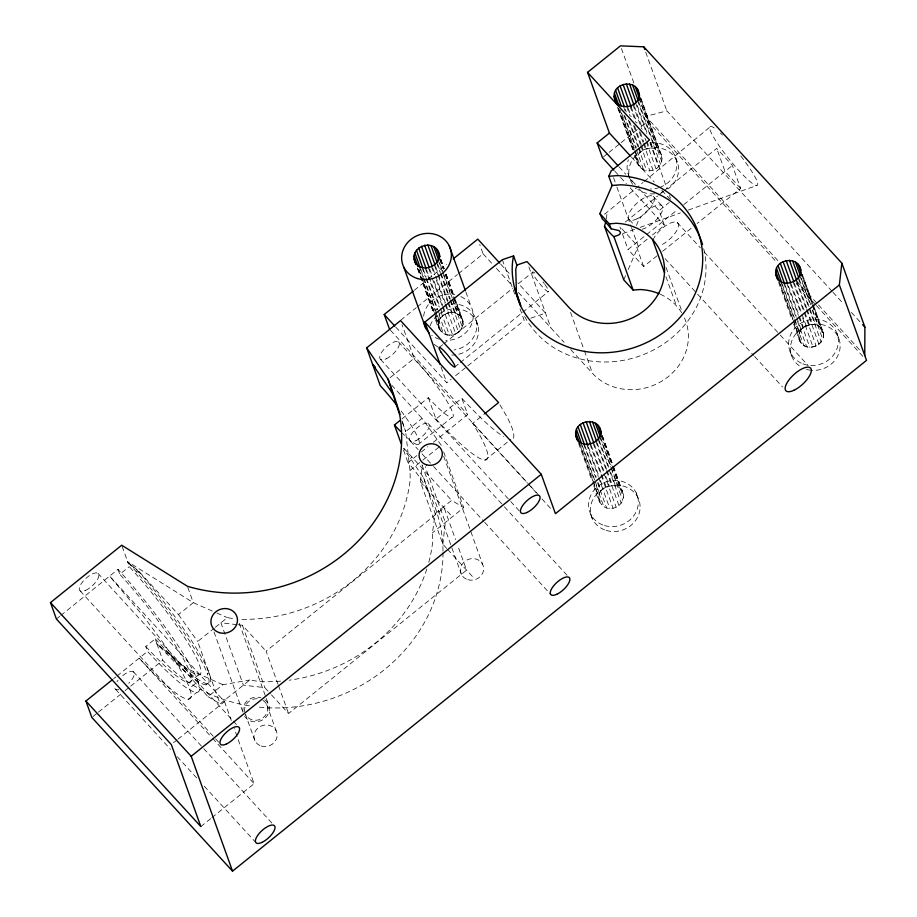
<?xml version="1.0" encoding="UTF-8"?>
<svg xmlns="http://www.w3.org/2000/svg" width="917" height="917" viewBox="0 0 917 917"><rect width="100%" height="100%" fill="white"/><g stroke="black" fill="none" stroke-linecap="round" stroke-linejoin="round"><path stroke-width="0.69" stroke-dasharray="4.58 3.44" d="M823.443 333.329C825.117 344.781 809.275 351.933 801.481 343.611L798.867 338.293C797.194 326.842 813.035 319.701 820.83 328.011L823.443 333.329L802.329 274.676M446.648 548.366L442.854 544.217L420.41 481.872L422.267 465.538M442.854 544.217L445.341 522.438L425.282 466.719M637.647 163.237C632.719 147.981 659.919 141.207 661.868 157.426C662.796 163.868 657.18 169.932 650.921 170.654C641.717 172.728 635.848 163.1 634.77 155.237M428.801 562.281A159.191 144.737 -19.8 0 0 432.675 541.89L432.434 532.834L435.197 513.635L423.562 477.688L403.618 448.528M606.515 219.083L606.951 213.558L606.16 213.065L604.739 214.154L642.977 182.494M439.369 329.1C432.171 313.923 459.875 304.719 463.028 321.294C464.071 327.782 458.901 333.857 452.666 335.072C441.776 337.616 436.515 325.684 435.002 316.984M599.741 502.287C592.554 487.11 620.259 477.906 623.411 494.481C624.443 500.969 619.284 507.044 613.049 508.259C598.171 511.147 596.256 491.753 592.588 482.113M799.784 341.135C793.629 327.61 815.878 317.465 822.526 330.487C828.681 344.013 806.433 354.157 799.784 341.135L792.586 321.133M623.743 279.834L625.979 274.687M628.214 269.541L638.278 246.398L648.09 238.5M644.078 181.589L710.721 126.397M166.63 653.764L168.12 652.549L174.872 659.575A104.733 15.486 51.1 0 0 208.893 672.7L207.414 673.892A104.733 15.486 51.1 0 1 173.393 660.767L156.899 643.86L155.26 638.828L145.769 646.474L147.545 651.402A104.733 15.486 51.1 0 0 197.923 681.537L189.532 688.289M414.289 290.265L426.543 280.396M427.666 279.502L446.602 264.245M400.66 320.239L416.249 307.676M417.361 306.782L457.468 274.47M458.58 273.575L483.087 253.837L479.717 244.472M603.569 156.784L607.971 153.231M609.071 152.337L620.087 143.465M621.199 142.582L639.928 127.486M641.029 126.603L647.631 121.273L776.848 262.411M56.384 619.009L59.708 616.327M60.82 615.433L118.006 569.365A104.733 15.486 51.1 0 1 197.923 681.537M155.26 638.828A92.159 13.629 51.1 0 0 199.597 665.352A92.159 13.629 51.1 0 0 129.274 566.637L127.623 561.617L193.304 602.664L215.552 612.453M145.769 646.474A92.159 13.629 51.1 0 0 190.106 672.998A92.159 13.629 51.1 0 0 119.783 574.283L129.274 566.637M390.092 377.689L414.14 358.329L402.001 324.629M439.381 347.36L442.716 344.677M443.839 343.772L512.901 288.144M518.46 283.651L532.949 271.994M625.348 222.017L657.672 195.986M658.784 195.092L663.243 191.493M664.355 190.598L716.739 148.405L732.374 165.473L740.638 188.444L697.172 223.461M454.694 367.075L459.142 363.487M460.265 362.593L521.521 313.236M522.644 312.342L548.263 291.698M652.457 234.993L664.458 225.341L659.117 210.612L669.146 202.531M402.082 418.828L428.308 397.703A50.275 7.428 51.1 0 0 452.494 412.169A50.275 7.428 51.1 0 0 414.14 358.329M395.766 327.105L446.762 382.802L451.187 379.237M455.611 375.672L466.673 366.766M467.773 365.872L524.192 320.423L518.965 305.911M657.053 255.786L643.677 266.56L628.042 249.481L645.877 235.119M646.554 234.614L677.766 209.466M683.773 204.594L732.374 165.473M127.371 561.823L138.88 571.337L178.494 614.608L193.304 602.664L187.4 586.261M441.272 445.284L422.084 418.37L405.658 431.598L409.991 470.49L410.231 479.534A159.191 144.737 -19.8 0 1 239.646 619.319M113.651 678.706L115.863 676.918M116.975 676.024L147.545 651.402M428.308 397.703L435.988 419.035L461.801 398.242A104.733 15.486 51.1 0 0 503.536 436.538M417.969 444.734L451.852 417.441M662.624 251.292L692.713 227.049M410.392 458.431L412.008 457.136M443.003 551.117A159.191 144.737 -19.8 0 0 408.019 462.73L416.857 455.6M421.281 452.035L427.907 446.694M433.432 442.235L467.693 414.599L461.801 398.242M92.938 716.555L97.374 712.979M98.486 712.085L123.99 691.544M125.102 690.65L129.538 687.074M130.65 686.18L162.813 660.274A159.191 144.737 -19.8 0 0 250.513 706.033M280.602 681.125A159.191 144.737 -19.8 0 1 259.282 681.572L249.779 679.978L220.114 703.878L197.671 641.522L214.28 628.145M215.38 627.251L227.336 617.622L235.486 618.986M409.991 470.49L421.82 460.953M422.897 460.093L439.656 446.59M435.988 419.035A104.733 15.486 51.1 0 0 480.325 436.125L472.759 423.356L483.511 414.69M188.925 682.661L198.416 675.015M188.191 699.27L196.582 692.518M206.073 684.873L207.551 683.681M485.024 460.151L510.838 439.358M222.842 684.712L186.713 668.493L157.609 644.422L168.407 653.374L208.021 696.645L222.842 684.712L249.779 679.978M435.197 513.635L451.623 500.407L463.715 507.64L432.434 532.834M278.046 684.357L266.113 651.185L444.126 507.777L455.589 539.62M173.531 742.747L176.855 740.065M177.967 739.171L224.539 701.643L109.616 576.117L144.175 617.187L160.016 638.45A104.733 15.486 51.1 0 1 190.232 698.571A104.733 15.486 51.1 0 1 139.155 658.154L211.586 737.268M271.478 694.88L288.557 713.541L466.581 570.133L457.503 544.927M200.846 826.572L210.83 818.526M211.93 817.632L254.078 783.691L234.225 728.545M622.792 233.606L634.839 229.273M640.192 227.359L680.357 212.939M688.392 210.05L756.663 185.532M530.863 318.142L545.535 313.121L517.864 282.894M832.04 291.274L666.842 110.831L645.877 116.402L779.909 262.801M136.369 571.864L139.178 572.151L146.342 580.335A104.733 15.486 51.1 0 1 208.893 672.7M237.022 624.66L220.917 622.792L243.36 685.148L264.841 687.635L270.526 693.848M238.363 624.809L242.386 625.279L266.113 651.185M216.87 613.026L227.336 617.622M208.021 696.645L220.114 703.878M740.638 188.444L725.003 171.376L716.739 148.405M833.003 292.328L843.629 303.928M851.366 312.376L862.954 325.031M797.274 281.76L817.517 303.882M818.48 304.937L860.914 351.28M796.128 283.479L815.419 304.547M816.382 305.602L864.593 358.26M631.343 157.013L654.222 182.002M661.845 190.323L670.43 199.7M653.179 196.284L661.581 205.465M677.216 222.533L700.324 247.785M704.176 251.992L779.278 334.04M780.241 335.083L808.175 365.596M619.09 166.894L625.761 174.184M629.566 178.345L635.286 184.592M639.103 188.753L659.117 210.612M614.86 171.204L619.628 176.408M620.591 177.451L626.311 183.698M630.128 187.859L664.458 225.341M629.463 219.759L634.14 224.86M665.054 258.64L753.648 355.418M754.611 356.461L782.533 386.974M500.693 264.13L511.182 275.593M483.087 253.837L492.624 264.256M496.441 268.429L512.672 286.15M518.392 292.397L564.104 342.328M570.741 349.572L592.531 373.379A54.458 49.518 -19.8 0 0 662.59 380.681A54.458 49.518 -19.8 0 0 683.761 316.525M390.482 330.269L467.693 414.599M398.402 341.835L529.487 485.001M530.45 486.056L538.153 494.481M472.759 423.356L527.562 483.213M528.524 484.268L536.216 492.658M541.981 498.963L552.55 510.517M380.624 359.441L509.772 500.51M510.735 501.565L520.375 512.087M428.239 423.631L503.422 505.748M504.384 506.803L568.953 577.332M391.616 385.083L422.084 418.37M410.461 441.249L418.163 449.662M422.026 453.881L432.629 465.458M433.592 466.512L483.706 521.257M484.669 522.3L551.174 594.95M403.916 448.287L451.623 500.407M420.41 481.872L451.485 515.812M447.599 549.398L473.94 578.168M97.936 573.297L238.649 726.998M80.157 590.915L219.908 743.561M212.549 738.323L254.078 783.691M133.378 671.748L274.091 825.449M115.599 689.355L170.539 749.361M177.279 756.731L197.522 778.842M204.273 786.213L255.35 842.001M178.494 614.608L197.671 641.522M499.948 404.89L506.138 415.332A104.733 15.486 51.1 0 1 512.316 439.048M836.923 333.203L838.677 338.086M802.375 274.504L812.932 303.825M813.413 305.166L822.526 330.487M801.641 274.687L812.198 304.02M812.68 305.35L820.83 328.011M800.495 272.349L812.003 304.341M812.485 305.67L823.523 336.333M801.206 278.08L810.8 304.742M812.726 310.072L818.48 326.074M799.727 275.318L810.284 304.65M812.21 309.98L822.767 339.313M799.315 279.467L815.626 324.79M798.168 278.057L808.737 307.378M809.218 308.72L821.208 342.041M797.114 281.599L806.708 308.261M807.189 309.602L812.473 324.263M795.933 280.361L806.009 308.353M806.49 309.694L818.973 344.356M794.351 283.193L804.427 311.184M804.908 312.525L809.23 324.515M793.159 282.092L803.728 311.413M804.198 312.754L816.199 346.076M791.233 284.224L806.112 325.546M790.053 283.112L800.61 312.445M802.524 317.775L813.081 347.107M788.46 285.944L799.016 315.276M799.498 316.606L803.338 327.277M786.797 283.376L798.317 315.368M798.799 316.697L809.837 347.36M785.261 285.588L796.3 316.25M796.781 317.58L801.103 329.581M783.645 282.849L795.647 316.17M797.561 321.512L806.685 346.832M782.27 284.327L794.271 317.649M794.741 318.99L799.544 332.321M780.791 281.565L794.225 318.898M794.707 320.228L803.831 345.56M780.55 284.625L793.022 319.288M793.503 320.629L798.787 335.29M778.923 280.957L792.838 319.609M793.32 320.95L801.481 343.611M778.659 282.482L792.105 319.804M790.122 351.543L791.875 356.426M645.728 52.166L666.842 110.831M675.714 157.701L677.468 162.584M640.903 98.119L661.547 155.443M640.559 98.108L660.24 152.761M639.481 95.746L662.04 158.4M621.439 48.509L633.899 83.126M639.493 98.532L658.211 150.526M638.645 97.42L661.684 161.415M638.794 102.234L655.586 148.886M637.464 100.297L660.504 164.292M637.2 105.306L647.757 134.639M650.646 142.639L652.56 147.969M650.474 142.674L667.106 188.856M669.479 195.459L670.43 198.095M635.538 102.83L646.577 133.492M649.935 142.823L658.578 166.825M634.449 106.487L642.611 129.159M646.932 141.149L649.328 147.82M633.005 104.859L641.648 128.861M645.006 138.192L645.969 140.851M646.439 142.192L656.045 168.854M631.24 107.129L637.006 123.13M640.364 132.461L643.723 141.791M644.204 143.121L646.118 148.451M630.036 106.246L635.79 122.236M639.149 131.567L642.989 142.238M643.47 143.568L653.064 170.23M628.271 108.504L631.148 116.505M634.507 125.835L641.224 144.508M641.705 145.837L643.149 149.838M626.815 106.876L630.185 116.207M633.544 125.537L640.261 144.21M640.742 145.539L649.855 170.871M625.256 109.203L626.219 111.874M629.578 121.204L638.691 146.525M639.172 147.866L640.616 151.867M623.594 106.727L625.027 110.728M628.397 120.058L637.991 146.72M638.473 148.061L646.634 170.722M624.775 115.737L636.295 147.729M623.927 115.141L635.928 148.462M636.409 149.803L643.608 169.794M621.669 113.284L634.633 149.276M635.114 150.606L637.51 157.277M619.869 109.501L634.266 149.494M634.747 150.835L640.983 168.166M618.436 108.298L633.315 149.62M635.24 154.95L637.155 160.292M618.322 108.596L633.2 149.93M635.114 155.26L638.954 165.92M617.485 107.243L632.845 149.907M666.109 267.512L681.847 311.23M665.925 276.659L676.414 305.797M628.202 174.104L629.521 177.76A25.137 22.856 -19.8 0 1 644.674 149.78A25.137 22.856 -19.8 0 1 675.623 158.607A25.137 22.856 -19.8 0 1 668.08 188.822M613.542 177.703L616.453 185.784M616.935 187.137L630.999 226.19M631.481 227.542L638.278 246.398M643.677 266.56L635.412 243.59L619.777 226.51L620.694 229.067M622.528 234.167L628.042 249.481M636.226 492.876L637.98 497.759M570.592 312.433L583.946 349.537M584.416 350.856L592.531 373.379M602.331 435.644L612.888 464.976M613.37 466.306L622.483 491.638M602.286 435.816L612.843 465.148M613.324 466.478L623.411 494.481M601.598 435.839L612.155 465.171M612.636 466.501L620.798 489.162M600.933 434.83L611.971 465.492M612.453 466.822L623.491 497.484M600.681 437.89L610.768 465.893M611.238 467.223L618.436 487.225M599.684 436.469L610.722 467.131M611.203 468.461L622.723 500.453M599.271 440.618L608.865 467.28M610.791 472.61L615.594 485.941M598.136 439.197L608.693 468.53M609.175 469.859L621.176 503.192M597.07 442.751L606.676 469.412M607.157 470.742L612.43 485.414M595.89 441.513L605.977 469.504M606.458 470.834L618.929 505.496M594.308 444.344L603.902 471.006M605.828 476.336L609.186 485.666M593.127 443.232L603.684 472.564M604.165 473.894L616.167 507.227M528.891 266.881L550.842 327.839M591.19 445.364L601.265 473.367M601.747 474.697L606.068 486.698M590.009 444.264L600.566 473.596M601.048 474.926L613.049 508.259M588.416 447.095L598.503 475.086M600.417 480.428L603.294 488.417M586.765 444.527L598.285 476.519M598.755 477.849L609.794 508.511M584.737 445.41L596.256 477.402M598.182 482.732L601.059 490.733M583.602 443.988L595.603 477.321M597.517 482.651L606.641 507.984M582.226 445.467L594.709 480.13M595.19 481.471L599.5 493.461M580.748 442.716L594.193 480.038M596.107 485.368L603.787 506.7M579.544 443.117L598.744 496.441M578.398 440.768L592.795 480.76M593.276 482.101L601.437 504.763M578.661 443.45L592.061 480.955M502.333 259.717L514.689 294.025M590.731 514.173L592.485 519.045M465.893 292.053L471.12 306.565M476.347 321.271L478.101 326.143M440.802 259.247L444.183 268.67M446.12 274.057L453.881 295.583M455.818 300.959L462.111 318.451M440.745 259.396L444.137 268.819M446.075 274.194L453.823 295.721M454.305 297.074L463.028 321.294M440.068 259.465L443.461 268.887M445.398 274.263L453.64 297.142M454.121 298.483L460.414 315.975M439.369 258.376L443.255 269.139M445.192 274.515L453.422 297.395M453.904 298.736L463.108 324.297M439.656 262.904L442.567 270.974M443.049 272.326L452.253 297.887M452.734 299.229L458.064 314.027M438.131 259.992L451.691 297.67M452.173 299.011L462.351 327.266M437.776 264.314L440.676 272.383M441.169 273.736L450.362 299.297M450.855 300.638L455.21 312.754M436.572 262.732L439.965 272.154M440.447 273.495L449.651 299.057M450.132 300.409L460.793 330.005M435.586 266.48L448.184 301.464M448.665 302.805L452.058 312.227M434.337 265.036L437.73 274.458M438.211 275.799L447.416 301.372M447.897 302.713L458.557 332.309M432.824 268.085L435.243 274.802M435.724 276.155L445.421 303.057M445.903 304.41L448.803 312.479M431.563 266.767L434.475 274.836M436.412 280.224L444.642 303.091M445.123 304.444L455.783 334.04M429.706 269.105L432.125 275.834M434.062 281.221L442.785 305.43M443.266 306.782L445.696 313.511M428.445 267.798L431.838 277.209M432.32 278.562L442.005 305.464M442.498 306.817L452.666 335.072M426.451 269.495L440.011 307.161M440.492 308.502L442.922 315.23M425.201 268.051L439.243 307.069M441.18 312.456L449.422 335.324M423.241 269.105L426.153 277.186M426.634 278.527L437.776 309.476M438.257 310.817L440.676 317.546M422.049 267.523L425.431 276.945M425.924 278.287L437.065 309.235M439.002 314.611L446.258 334.797M420.72 269.151L423.631 277.221M424.113 278.573L439.128 320.274M419.195 266.239L423.069 277.003M423.551 278.355L435.174 310.645M435.655 311.986L443.415 333.513M418.989 269.426L434.005 311.138M434.486 312.491L438.36 323.254M418.771 269.678L433.787 311.39M435.724 316.766L441.054 331.576M417.613 268.406L433.122 311.459M435.059 316.835L438.441 326.257M417.567 268.555L433.065 311.608M441.054 366.96L446.762 382.802M443.656 451.921L463.715 507.64M443.713 456.265L482.663 564.436M422.003 464.862L461.434 574.374M423.562 477.688L429.465 494.091M402.483 422.76L405.658 431.598L402.219 420.949M403.48 450.109L408.019 462.73M278.527 685.675L288.557 713.541M242.386 625.279L264.841 687.635M239.234 623.273L265.815 697.115M266.297 698.456L268.234 703.82M266.721 704.531L276.166 730.792M254.937 740.718L245.492 714.469A11.726 10.66 -19.8 0 0 263.397 717.472A11.726 10.66 -19.8 0 0 262.938 700.405M214.005 631.951L242.524 711.156M224.539 701.643L231.325 720.475M138.88 571.337L139.178 572.151L128.105 562.465L144.863 581.527A104.733 15.486 51.1 0 1 207.414 673.892M122.167 546.475L127.623 561.617M156.899 643.86L162.813 660.274M118.006 569.365L119.783 574.283M460.85 296.535A25.137 22.856 -19.8 0 1 472.026 323.036A25.137 22.856 -19.8 0 1 445.742 340.31M439.426 339.256A25.137 22.856 -19.8 0 1 431.701 335.29M423.631 316.159A25.137 22.856 -19.8 0 1 454.855 294.552M660.263 294.208A54.458 49.518 -19.8 0 1 681.893 313.121M740.81 155.993A37.7 5.571 51.1 0 1 755.31 185.188A37.7 5.571 51.1 0 1 719.994 147.052A37.7 5.571 51.1 0 1 716.246 129.457M720.326 132.999A37.7 5.571 51.1 0 1 722.481 135.074M703.694 248.713A96.354 87.608 -19.8 0 1 640.57 355.681A96.354 87.608 -19.8 0 1 523.435 314.153M451.049 304.031A25.137 22.856 -19.8 0 1 476.76 324.24A25.137 22.856 -19.8 0 1 454.098 349.927M438.017 346.981A25.137 22.856 -19.8 0 1 434.016 344.104M435.586 310.554A25.137 22.856 -19.8 0 1 437.638 308.96M650.967 142.892A25.137 22.856 -19.8 0 1 676.356 160.016A25.137 22.856 -19.8 0 1 660.584 187.079M659.357 187.526A25.137 22.856 -19.8 0 1 650.348 189.028M635.08 183.824A25.137 22.856 -19.8 0 1 630.919 179.423M629.647 177.394A25.137 22.856 -19.8 0 1 628.386 159.833M544.881 284.396A12.563 1.857 51.1 0 1 546.532 290.769A12.563 1.857 51.1 0 1 534.267 276.189A12.563 1.857 51.1 0 1 536.869 274.882M542.979 281.851A12.563 1.857 51.1 0 1 544.274 283.559M636.65 225.548A16.758 6.522 -42.5 0 1 653.042 206.864A16.758 6.522 -42.5 0 1 661.65 212.446A16.758 6.522 -42.5 0 1 642.267 229.193M652.996 240.002A16.758 6.522 -42.5 0 1 669.765 223.393A16.758 6.522 -42.5 0 1 677.72 228.551A16.758 6.522 -42.5 0 1 660.951 245.16M443.014 552.55A159.191 144.737 -19.8 0 1 256.107 706.801M430.142 325.753A25.137 22.856 -19.8 0 1 472.45 315.723A25.137 22.856 -19.8 0 1 458.431 354.317M455.852 354.799A25.137 22.856 -19.8 0 1 451.943 355.051M663.553 191.435A25.137 22.856 -19.8 0 1 661.111 192.41M654.704 193.796A25.137 22.856 -19.8 0 1 637.808 189.429M632.684 184.294A25.137 22.856 -19.8 0 1 629.956 178.987M799.234 365.803A25.137 22.856 -19.8 0 1 802.501 328.16A25.137 22.856 -19.8 0 1 839.628 341.124A25.137 22.856 -19.8 0 1 812.187 370.33M810.903 370.227A25.137 22.856 -19.8 0 1 805.894 369.161M401.188 411.045A50.275 7.428 51.1 0 1 419.401 442.739A50.275 7.428 51.1 0 1 402.288 433.168M426.829 569.01A159.191 144.737 -19.8 0 1 289.164 680.196M122.718 675.634A12.563 4.894 -42.5 0 1 133.859 672.184A12.563 4.894 -42.5 0 1 128.712 683.291M118.901 689.55A12.563 4.894 -42.5 0 1 114.682 686.81M116.906 681.801A12.563 4.894 -42.5 0 1 118.121 680.185M244.633 711.821A11.726 10.66 -19.8 0 1 259.316 698.972M264.818 699.728A13.4 12.185 -19.8 0 1 264.44 718.607A13.4 12.185 -19.8 0 1 244.484 716.108M242.994 712.154A13.4 12.185 -19.8 0 1 260.875 697.745M446.785 334.671A12.288 11.176 -19.8 0 0 462.672 320.939A12.288 11.176 -19.8 0 0 442.751 315.712A12.288 11.176 -19.8 0 0 446.785 334.671M604.532 525.567A25.137 22.856 -19.8 0 0 638.06 498.561A25.137 22.856 -19.8 0 0 597.838 486.446A25.137 22.856 -19.8 0 0 604.532 525.567M802.96 363.877A25.137 22.856 -19.8 0 0 838.31 339.015A25.137 22.856 -19.8 0 0 799.292 324.24A25.137 22.856 -19.8 0 0 802.96 363.877M636.914 218.899A16.758 6.522 -42.5 0 0 654.222 197.625A16.758 6.522 -42.5 0 0 632.822 207.529A16.758 6.522 -42.5 0 0 636.914 218.899M416.043 440.596A12.563 4.894 -42.5 0 0 429.03 424.64A12.563 4.894 -42.5 0 0 412.971 432.079A12.563 4.894 -42.5 0 0 416.043 440.596M467.876 579.693A11.726 10.66 -19.8 0 0 483.523 567.096A11.726 10.66 -19.8 0 0 464.747 561.433A11.726 10.66 -19.8 0 0 467.876 579.693M261.379 746.037A11.726 10.66 -19.8 0 0 277.026 733.44A11.726 10.66 -19.8 0 0 258.262 727.789A11.726 10.66 -19.8 0 0 261.379 746.037M606.286 530.439A25.137 22.856 -19.8 0 0 639.814 503.433A25.137 22.856 -19.8 0 0 599.603 491.317A25.137 22.856 -19.8 0 0 606.286 530.439M85.739 590.273A12.563 4.894 -42.5 0 0 98.727 574.306A12.563 4.894 -42.5 0 0 82.679 581.745A12.563 4.894 -42.5 0 0 85.739 590.273M386.206 358.799A12.563 4.894 -42.5 0 0 399.193 342.843A12.563 4.894 -42.5 0 0 383.146 350.271A12.563 4.894 -42.5 0 0 386.206 358.799"/><path stroke-width="1.38" d="M864.765 355.487L864.891 327.151L841.852 263.156L643.803 46.836L620.477 45.85L587.568 72.363L609.427 133.068L630.392 155.97M112.539 679.6L85.923 701.047L91.826 717.449L232.54 871.15L866.519 360.37L839.364 284.935L841.852 263.156M614.115 96.296C613.416 81.716 638.392 79.149 639 94.405C639.699 108.985 614.722 111.553 614.115 96.296L617.003 104.297M416.112 264.509C405.406 246.673 437.329 235.761 439.828 256.565M440.103 364.324L424.903 322.096L502.333 259.717L513.566 255.877C509.967 272.441 513.829 289.497 520.122 304.96A96.354 87.608 -19.8 0 0 684.414 311.929A96.354 87.608 -19.8 0 0 617.416 175.605L608.808 176.282L612.12 185.475L599.901 213.592L602.423 219.129A12.563 1.857 51.1 0 1 610.241 227.668L611.077 228.791L618.929 230.522L620.5 232.322C620.511 235.36 616.109 235.738 613.897 236.632L613.301 236.196A12.563 1.857 51.1 0 1 605.484 227.657L604.475 226.293L605.908 221.398M513.566 255.877L516.867 265.059L515.778 269.334L516.397 292.385L520.696 305.716L514.586 287.846M599.454 427.654C606.641 442.831 578.936 452.024 575.784 435.46C573.24 420.227 598.939 415.894 600.887 431.643M799.486 266.503C806.673 281.679 778.98 290.884 775.828 274.309C773.283 259.075 798.982 254.754 800.931 270.504M608.808 176.282L611.112 170.963L649.523 140.026L587.568 72.363M389.519 329.214L384.223 314.497L413.177 291.159M453.285 258.858L477.791 239.119L499.731 263.087M613.909 170.161L602.469 157.667L597.162 142.949L609.427 133.068M85.923 701.047L200.846 826.572L171.307 744.535L56.384 619.009L50.481 602.595L121.709 545.214L187.4 586.261A159.191 144.737 -19.8 0 0 399.755 415.195L388.12 379.237L366.674 347.875L400.546 320.583L541.259 474.284L555.438 513.669L839.364 284.935M401.153 443.656L394.436 424.995L399.904 420.594M484.589 413.831L498.573 402.563L424.903 322.096M232.54 871.15L191.195 756.296L541.259 474.284M516.867 265.059L526.988 261.597L568.678 307.138A54.458 49.518 -19.8 0 0 657.97 294.609A54.458 49.518 -19.8 0 0 616.327 223.29L609.301 223.851L599.901 213.592M612.12 185.475L620.717 184.787A96.354 87.608 -19.8 0 1 702.548 244.552M604.475 226.293L623.743 279.834L633.143 290.093L640.181 289.531A54.458 49.518 -19.8 0 1 659.002 293.669M862.954 325.031L864.891 327.151M597.162 142.949L618.138 165.851M384.223 314.497L394.803 326.051M375.431 367.408L372.577 364.29L394.023 395.64L388.12 379.237M50.481 602.595L191.195 756.296M415.149 261.826C421.579 275.089 444.367 264.692 437.89 251.178M797.801 264.027L801.16 273.358M795.44 262.079L800.243 275.409M792.586 260.806L798.833 278.126M789.434 260.268L796.632 280.27M786.19 260.531L793.87 281.863M783.072 261.563L790.752 282.883M780.298 263.282L787.497 283.284M778.063 265.598L784.78 284.259M776.504 268.326L781.788 282.986M775.748 271.294L779.106 280.636M775.828 274.309L777.708 279.811M643.803 46.836L644.766 49.507M637.2 88.777L639.596 95.437M635.172 86.53L639.011 97.202M632.547 84.903L638.312 100.893M629.521 83.974L636.238 102.635M626.3 83.825L633.979 105.157M623.09 84.467L631.24 107.129M620.11 85.843L627.79 107.174M617.577 87.872L624.294 106.532M615.651 90.405L621.417 106.406M614.47 93.282L618.792 105.283M614.608 99.254L616.052 103.243M652.572 239.566L664.493 272.681M609.301 223.851L611.077 228.791M613.897 236.632L633.143 290.093M600.371 430.486L601.334 433.156M597.758 425.179L601.116 434.509M595.408 423.23L600.199 436.561M592.554 421.946L598.79 439.277M589.39 421.419L596.589 441.421M586.146 421.682L593.826 443.003M583.029 422.703L590.708 444.034M580.255 424.433L587.935 445.765M578.019 426.737L584.255 444.069M576.472 429.477L581.263 442.808M575.704 432.446L579.544 443.117M575.784 435.46L577.664 440.962M449.261 245.859L465.423 290.735M438.807 254.02L439.782 256.714M436.194 248.702L439.587 258.124M433.844 246.765L438.693 260.21M430.99 245.481L437.283 262.973M427.838 244.954L435.105 265.128M424.582 245.206L432.343 266.732M421.476 246.237L429.225 267.764M418.702 247.968L425.969 268.142M416.467 250.272L422.76 267.764M414.908 253L420.238 267.81M414.14 255.981L418.026 266.744M414.232 258.984L416.169 264.371M403.767 267.145L425.626 327.85M366.674 347.875L380.257 385.61A50.275 7.428 51.1 0 1 396.843 405.337M394.459 396.981L400.064 414.289M429.018 332.802A25.137 22.856 -19.8 0 1 423.792 322.176M400.408 431.288A50.275 7.428 51.1 0 1 394.436 424.995M417.567 278.55A25.137 22.856 -19.8 0 0 451.095 251.533A25.137 22.856 -19.8 0 0 410.885 239.429A25.137 22.856 -19.8 0 0 417.567 278.55M441.146 352.288A12.563 1.857 51.1 0 0 454.694 367.075A12.563 1.857 51.1 0 0 445.261 352.3A12.563 1.857 51.1 0 0 441.146 352.288M793.835 390.321A16.758 6.522 -42.5 0 0 811.144 369.047A16.758 6.522 -42.5 0 0 789.743 378.95A16.758 6.522 -42.5 0 0 793.835 390.321M261.895 842.414A12.563 4.894 -42.5 0 0 274.882 826.458A12.563 4.894 -42.5 0 0 258.835 833.885A12.563 4.894 -42.5 0 0 261.895 842.414M226.453 743.974A12.563 4.894 -42.5 0 0 239.44 728.006A12.563 4.894 -42.5 0 0 223.393 735.445A12.563 4.894 -42.5 0 0 226.453 743.974M556.757 594.296A12.563 4.894 -42.5 0 0 569.744 578.34A12.563 4.894 -42.5 0 0 553.685 585.78A12.563 4.894 -42.5 0 0 556.757 594.296M426.52 464.839A11.726 10.66 -19.8 0 0 442.166 452.241A11.726 10.66 -19.8 0 0 423.402 446.579A11.726 10.66 -19.8 0 0 426.52 464.839M219.427 632.661A13.4 12.185 -19.8 0 0 237.32 618.253A13.4 12.185 -19.8 0 0 215.862 611.788A13.4 12.185 -19.8 0 0 219.427 632.661M526.92 512.5A12.563 4.894 -42.5 0 0 539.907 496.544A12.563 4.894 -42.5 0 0 523.859 503.972A12.563 4.894 -42.5 0 0 526.92 512.5"/></g></svg>
